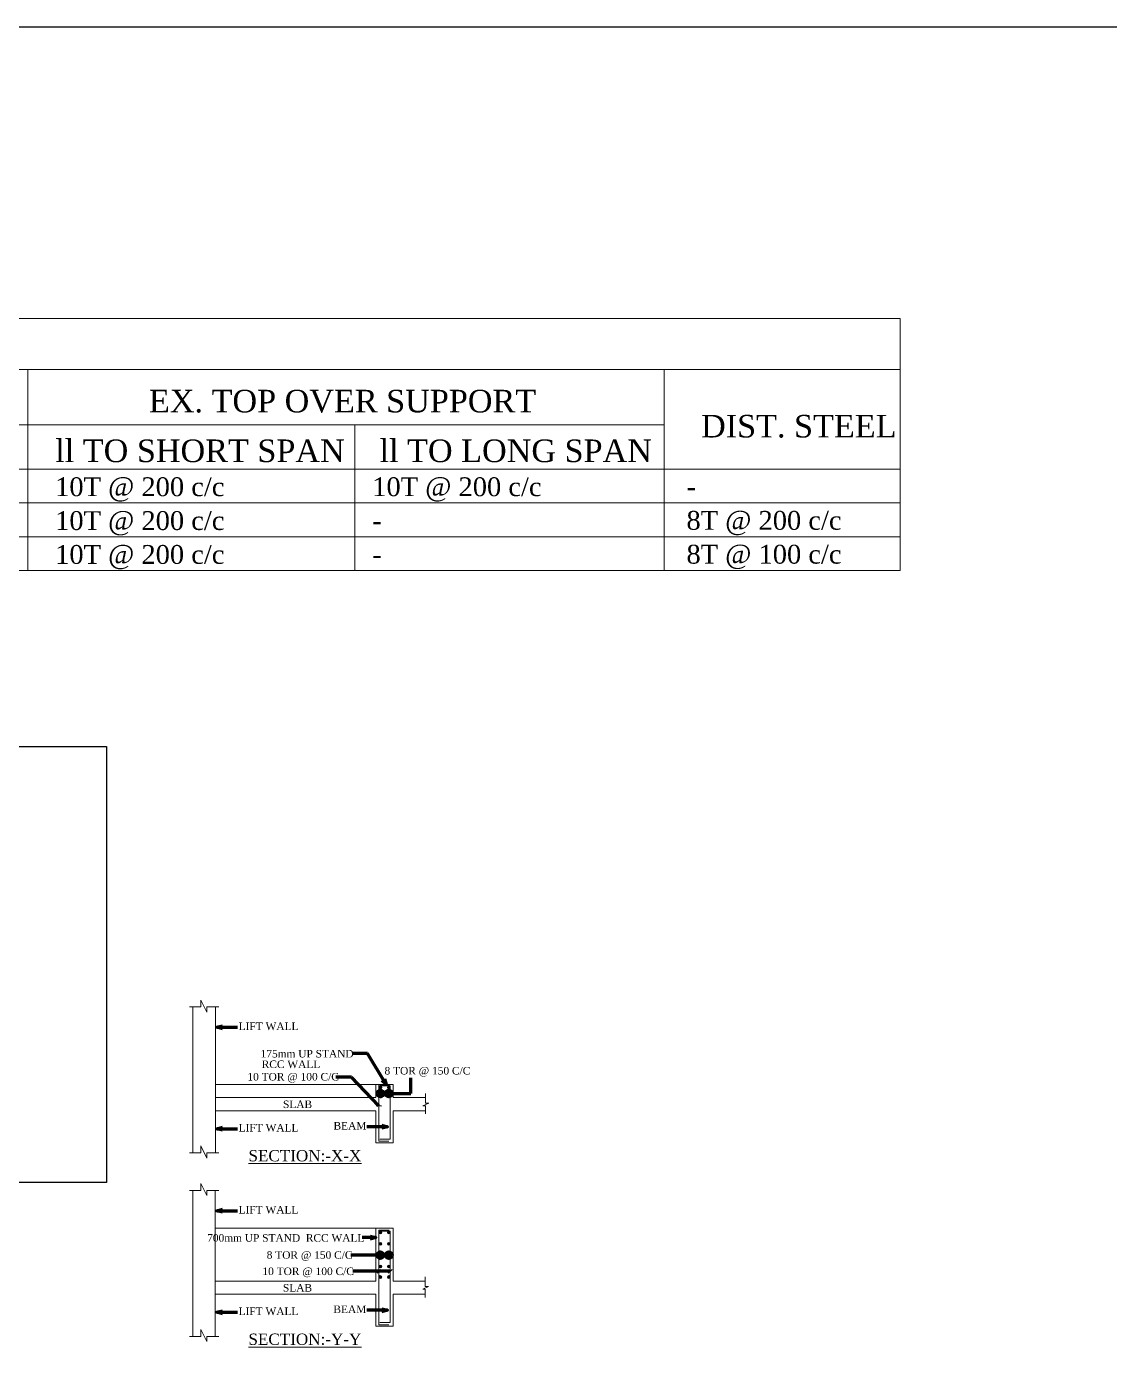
# Model space of a CAD drawing. Header units: millimetres. Extents: x 9787089 to 10042845, y -7706546 to -7623003.
# Drawn here: x 9928431 to 9942792, y -7640715 to -7623003 of the extents above; entities that cross this region are included whole.
import ezdxf

# ---------------------------------------------------------------- set-up
doc = ezdxf.new("R2010")
doc.units = ezdxf.units.MM
doc.header["$LTSCALE"] = 10
for name, color, linetype, lineweight in [('S-SECTION', 5, 'Continuous', 0), ('S-SECTION MARK', 7, 'Continuous', 0), ('S-STEEL', 1, 'Continuous', 15), ('S-STEEL-2', 6, 'Continuous', 0), ('S-TEXT', 7, 'Continuous', 0)]:
    doc.layers.add(name, color=color, linetype=linetype, lineweight=lineweight)
doc.styles.add('ROMANS', font='romans.shx')
doc.styles.add('TEXT', font='times.ttf')
doc.dimstyles.new('WRK', dxfattribs={"dimtxt": 7.511719, "dimasz": 4, "dimexe": 0.18, "dimexo": 0.0625, "dimgap": 1.5, "dimtad": 0, "dimzin": 0, "dimdsep": 46, "dimlunit": 4, "dimtxsty": 'ROMANS', "dimblk": 'OBLIQUE', "dimcen": 0.09, "dimse1": 1, "dimse2": 1, "dimclrt": 256, "dimadec": 0, "dimazin": 0, "dimtfac": 1, "dimtmove": 1, "dimatfit": 3, "dimldrblk": 'OBLIQUE', "dimfxl": 1, "dimtolj": 1, "dimtzin": 0, "dimarcsym": 1})

# ---------------------------------------------------------------- blocks, each defined once
blk = doc.blocks.new('_Oblique')
at = {"color": 0, "linetype": 'ByBlock', "lineweight": -2}
blk.add_line((-0.5, -0.5), (0.5, 0.5), dxfattribs=at)

msp = doc.modelspace()

# ---------------------------------------------------------------- hatches: boundary and pattern name
at = {"layer": 'S-STEEL-2'}
h = msp.add_hatch(color=256, dxfattribs=at)
h.dxf.hatch_style = 1
edge = h.paths.add_edge_path()
edge.add_arc((9933122.7, -7637080.1), 18.5, 180, 540)
h = msp.add_hatch(color=256, dxfattribs=at)
h.dxf.hatch_style = 1
edge = h.paths.add_edge_path()
edge.add_arc((9933235.7, -7637080.1), 18.5, 180, 540)
h = msp.add_hatch(color=256, dxfattribs=at)
h.dxf.hatch_style = 1
edge = h.paths.add_edge_path()
edge.add_arc((9933122.7, -7637160.9), 18.5, 180, 540)
h = msp.add_hatch(color=256, dxfattribs=at)
h.dxf.hatch_style = 1
edge = h.paths.add_edge_path()
edge.add_arc((9933235.7, -7637160.9), 18.5, 180, 540)
h = msp.add_hatch(color=256, dxfattribs=at)
h.dxf.hatch_style = 1
edge = h.paths.add_edge_path()
edge.add_arc((9933121.7, -7639006.5), 18.5, 180, 540)
h = msp.add_hatch(color=256, dxfattribs=at)
h.dxf.hatch_style = 1
edge = h.paths.add_edge_path()
edge.add_arc((9933234.6, -7639006.5), 18.5, 180, 540)
h = msp.add_hatch(color=256, dxfattribs=at)
h.dxf.hatch_style = 1
edge = h.paths.add_edge_path()
edge.add_arc((9933121.7, -7639156.5), 18.5, 180, 540)
h = msp.add_hatch(color=256, dxfattribs=at)
h.dxf.hatch_style = 1
edge = h.paths.add_edge_path()
edge.add_arc((9933234.6, -7639156.5), 18.5, 180, 540)
h = msp.add_hatch(color=256, dxfattribs=at)
h.dxf.hatch_style = 1
edge = h.paths.add_edge_path()
edge.add_arc((9933121.7, -7639306.5), 18.5, 180, 540)
h = msp.add_hatch(color=256, dxfattribs=at)
h.dxf.hatch_style = 1
edge = h.paths.add_edge_path()
edge.add_arc((9933234.6, -7639306.5), 18.5, 180, 540)
h = msp.add_hatch(color=256, dxfattribs=at)
h.dxf.hatch_style = 1
edge = h.paths.add_edge_path()
edge.add_arc((9933121.7, -7639456.5), 18.5, 180, 540)
h = msp.add_hatch(color=256, dxfattribs=at)
h.dxf.hatch_style = 1
edge = h.paths.add_edge_path()
edge.add_arc((9933121.7, -7639596.3), 18.5, 180, 540)
h = msp.add_hatch(color=256, dxfattribs=at)
h.dxf.hatch_style = 1
edge = h.paths.add_edge_path()
edge.add_arc((9933234.6, -7639456.5), 18.5, 180, 540)
h = msp.add_hatch(color=256, dxfattribs=at)
h.dxf.hatch_style = 1
edge = h.paths.add_edge_path()
edge.add_arc((9933234.6, -7639596.3), 18.5, 180, 540)

# ---------------------------------------------------------------- linework, layer by layer
at = {"color": 8}
for points in [[(9787089.2, -7623003.1), (10042844.7, -7623003.1), (10042844.7, -7706545.8), (9787089.2, -7706545.8)], [(9906913.9, -7623003.1), (10042844.7, -7623003.1), (10042844.7, -7706545.8), (9906913.9, -7706545.8)], [(9911968.3, -7632554.1), (9929488, -7632554.1), (9929488, -7638342.9), (9911968.3, -7638342.9)]]:
    msp.add_lwpolyline(points, close=True, dxfattribs=at)
at = {"layer": 'S-SECTION', "ltscale": 30}
for p, q in [((9930634.2, -7637948.2), (9930634.2, -7636012.6)), ((9930934.2, -7637948.2), (9930934.2, -7636012.6)), ((9933064.2, -7637039.3), (9933294.2, -7637039.3)), ((9933294.2, -7637039.3), (9933294.2, -7637214.3)), ((9933064.2, -7637214.3), (9930934.2, -7637214.3)), ((9933719.9, -7637214.3), (9933294.2, -7637214.3)), ((9933064.2, -7637389.3), (9930934.2, -7637389.3)), ((9933294.2, -7637389.3), (9933719.9, -7637389.3)), ((9930633.1, -7640383.6), (9930633.1, -7638448)), ((9930933.1, -7640383.6), (9930933.1, -7638448)), ((9933063.1, -7638949.7), (9933293.1, -7638949.7)), ((9933293.1, -7638949.7), (9933293.1, -7639649.7)), ((9933063.1, -7639649.7), (9930933.1, -7639649.7)), ((9933718.9, -7639649.7), (9933293.1, -7639649.7)), ((9933063.1, -7639824.7), (9930933.1, -7639824.7)), ((9933293.1, -7639824.7), (9933718.9, -7639824.7))]:
    msp.add_line(p, q, dxfattribs=at)
at = {"layer": 'S-SECTION', "color": 8, "ltscale": 30}
for p, q in [((9933064.2, -7637039.3), (9930934.2, -7637039.3)), ((9933063.1, -7638949.7), (9930933.1, -7638949.7))]:
    msp.add_line(p, q, dxfattribs=at)
at = {"layer": 'S-SECTION', "ltscale": 30}
for points in [[(9930592.2, -7636012.6), (9930741.4, -7636012.6), (9930741.4, -7635921.3), (9930819.7, -7636081.1), (9930819.7, -7636012.6), (9930981.5, -7636012.6)], [(9933064.2, -7637214.3), (9933064.2, -7637039.3)], [(9933719.9, -7637159.3), (9933719.9, -7637288.1), (9933763.9, -7637288.1), (9933688, -7637324.3), (9933719.9, -7637324.3), (9933719.9, -7637431.2)], [(9933294.2, -7637389.3), (9933294.2, -7637814.3), (9933064.2, -7637814.3), (9933064.2, -7637389.3)], [(9930592.2, -7637948.2), (9930741.4, -7637948.2), (9930741.4, -7637856.9), (9930819.7, -7638016.8), (9930819.7, -7637948.2), (9930981.5, -7637948.2)], [(9930591.1, -7638448), (9930740.3, -7638448), (9930740.3, -7638356.7), (9930818.7, -7638516.6), (9930818.7, -7638448), (9930980.5, -7638448)], [(9933063.1, -7639649.7), (9933063.1, -7638949.7)], [(9933718.9, -7639594.8), (9933718.9, -7639723.5), (9933762.9, -7639723.5), (9933686.9, -7639759.7), (9933718.9, -7639759.7), (9933718.9, -7639866.6)], [(9933293.1, -7639824.7), (9933293.1, -7640249.7), (9933063.1, -7640249.7), (9933063.1, -7639824.7)], [(9930591.1, -7640383.6), (9930740.3, -7640383.6), (9930740.3, -7640292.3), (9930818.7, -7640452.2), (9930818.7, -7640383.6), (9930980.5, -7640383.6)]]:
    msp.add_lwpolyline(points, dxfattribs=at)
at = {"layer": 'S-STEEL'}
for points in [[(9933242.2, -7637047.4), (9933104.2, -7637047.4), (9933104.2, -7637793.9), (9933234, -7637793.9)], [(9933116.5, -7637764.8), (9933254.2, -7637764.8), (9933254.2, -7637059.9), (9933116.2, -7637059.9)], [(9933241.1, -7638973.8), (9933103.1, -7638973.8), (9933103.1, -7640229.3), (9933232.9, -7640229.3)], [(9933115.5, -7640200.2), (9933253.1, -7640200.2), (9933253.1, -7638986.3), (9933115.2, -7638986.3)]]:
    msp.add_lwpolyline(points, dxfattribs=at)
at = {"layer": 'S-STEEL-2'}
for centre in [(9933122.7, -7637080.1), (9933235.7, -7637080.1), (9933122.7, -7637160.9), (9933235.7, -7637160.9), (9933121.7, -7639006.5), (9933234.6, -7639006.5), (9933121.7, -7639156.5), (9933234.6, -7639156.5), (9933121.7, -7639306.5), (9933234.6, -7639306.5), (9933121.7, -7639456.5), (9933121.7, -7639596.3), (9933234.6, -7639456.5), (9933234.6, -7639596.3)]:
    msp.add_circle(centre, 18.5, dxfattribs=at)
at = {"layer": 'S-TEXT', "ltscale": 50}
for p, q in [((9912121.3, -7626873.8, 0), (9940019.4, -7626873.8, 0)), ((9940019.4, -7626873.8, 0), (9940019.4, -7630221.2, 0)), ((9940019.4, -7626873.8, 0), (9940019.4, -7630221.2, 0)), ((9940019.4, -7627554.4, 0), (9912121.3, -7627554.4, 0)), ((9928445.8, -7627554.4, 0), (9928445.8, -7630221.2, 0)), ((9936886.1, -7630221.2, 0), (9936886.1, -7627554.4, 0)), ((9918283.9, -7628286.7, 0), (9936886.1, -7628286.7, 0)), ((9918307.4, -7628286.7, 0), (9936886.1, -7628286.7, 0)), ((9932781.8, -7630221.2, 0), (9932781.8, -7628286.7, 0)), ((9912121.3, -7628873.4, 0), (9940019.4, -7628873.4, 0)), ((9912121.3, -7629322.6, 0), (9940019.4, -7629322.6, 0)), ((9912121.3, -7629771.9, 0), (9940019.4, -7629771.9, 0)), ((9912121.3, -7630221.2, 0), (9940019.4, -7630221.2, 0))]:
    msp.add_line(p, q, dxfattribs=at)

# ---------------------------------------------------------------- texts
at = {"layer": 'S-TEXT', "ltscale": 50, "style": 'TEXT'}
for s, height, p in [('EX. TOP OVER SUPPORT', 300, (9930052.7, -7628121.8, 0)), ('DIST. STEEL', 300, (9937376.8, -7628454.5, 0)), ('ll TO SHORT SPAN', 300, (9928809.9, -7628781.5, 0)), ('ll TO LONG SPAN', 300, (9933112, -7628781.5, 0)), ('10T @ 200 c/c  ', 250, (9928808.1, -7629233.4, 0)), ('10T @ 200 c/c  ', 250, (9933014.7, -7629233.4, 0)), ('-', 250, (9937183, -7629230.4, 0)), ('10T @ 200 c/c  ', 250, (9928808.1, -7629682.7, 0)), ('8T @ 200 c/c  ', 250, (9937183, -7629679.7, 0)), ('-', 250, (9933014.7, -7629682.7, 0)), ('10T @ 200 c/c  ', 250, (9928808.1, -7630132, 0)), ('-', 250, (9933014.7, -7630132, 0)), ('8T @ 100 c/c  ', 250, (9937183, -7630129, 0))]:
    msp.add_text(s, height=height, dxfattribs=at).set_placement(p)
at = {"layer": 'S-TEXT', "style": 'TEXT'}
for s, p in [('LIFT WALL', (9931243.5, -7636318.3)), ('175mm UP STAND', (9931534, -7636682.6)), (' RCC WALL', (9931511, -7636822.9)), ('10 TOR @ 100 C/C', (9931358.9, -7636988.4)), ('8 TOR @ 150 C/C', (9933178, -7636908.6)), ('SLAB', (9931831.1, -7637354.1)), ('LIFT WALL', (9931243.5, -7637665.2)), ('BEAM', (9932501.2, -7637639.3)), ('LIFT WALL', (9931242.5, -7638753.7)), ('700mm UP STAND  RCC WALL', (9930825.2, -7639127.1)), ('8 TOR @ 150 C/C', (9931614.9, -7639354)), ('10 TOR @ 100 C/C', (9931558.2, -7639570.5)), ('SLAB', (9931830, -7639789.6)), ('LIFT WALL', (9931242.5, -7640100.6)), ('BEAM', (9932500.1, -7640074.7))]:
    msp.add_text(s, height=100, dxfattribs=at).set_placement(p)
at = {"layer": 'S-TEXT', "color": 1, "style": 'TEXT'}
for s, p in [('%%USECTION:-X-X', (9931372.8, -7638061.3)), ('%%USECTION:-Y-Y', (9931372.4, -7640496.7))]:
    msp.add_text(s, height=150, dxfattribs=at).set_placement(p)

# ---------------------------------------------------------------- leaders
at = {"layer": 'S-SECTION MARK'}
for points, override in [([(9930952.1, -7636281), (9931226.2, -7636281)], {"dimasz": 75, "dimclrd": 256, "dimldrblk": 'Open30', "dimlwd": 65535}), ([(9933198.9, -7637041.8), (9932953.8, -7636629), (9932751.7, -7636629)], {"dimasz": 75, "dimclrd": 256, "dimldrblk": 'Open30', "dimlwd": 65535}), ([(9933104.2, -7637322.9), (9932739.8, -7636944.5), (9932532, -7636944.5)], {"dimasz": 50, "dimclrd": 256, "dimlwd": 65535}), ([(9933122.7, -7637160.9), (9933525.8, -7637160.9), (9933525.8, -7636951.4)], {"dimasz": 85, "dimclrd": 256, "dimldrblk": 'DotBlank', "dimlwd": 65535}), ([(9933235.7, -7637160.9), (9933525.8, -7637160.9), (9933525.8, -7636951.4)], {"dimasz": 85, "dimclrd": 256, "dimldrblk": 'DotBlank', "dimlwd": 65535}), ([(9930952.1, -7637627.9), (9931226.2, -7637627.9)], {"dimasz": 75, "dimclrd": 256, "dimldrblk": 'Open30', "dimlwd": 65535}), ([(9933218.5, -7637602), (9932944.5, -7637602)], {"dimasz": 75, "dimclrd": 256, "dimldrblk": 'Open30', "dimlwd": 65535}), ([(9930951.1, -7638716.4), (9931225.1, -7638716.4)], {"dimasz": 75, "dimclrd": 256, "dimldrblk": 'Open30', "dimlwd": 65535}), ([(9933063.1, -7639072.8), (9932879.1, -7639072.8)], {"dimasz": 75, "dimclrd": 256, "dimldrblk": 'Open30', "dimlwd": 65535}), ([(9933234.6, -7639306.5), (9932731.7, -7639306.5)], {"dimasz": 85, "dimclrd": 256, "dimldrblk": 'DotBlank', "dimlwd": 65535}), ([(9933121.7, -7639306.5), (9932731.7, -7639306.5)], {"dimasz": 85, "dimclrd": 256, "dimldrblk": 'DotBlank', "dimlwd": 65535}), ([(9933253.1, -7639519.5), (9932755.7, -7639519.5)], {"dimasz": 50, "dimclrd": 256, "dimlwd": 65535}), ([(9933103.1, -7639519.5), (9932755.7, -7639519.5)], {"dimasz": 50, "dimclrd": 256, "dimlwd": 65535}), ([(9930951.1, -7640063.3), (9931225.1, -7640063.3)], {"dimasz": 75, "dimclrd": 256, "dimldrblk": 'Open30', "dimlwd": 65535}), ([(9933217.5, -7640037.4), (9932943.4, -7640037.4)], {"dimasz": 75, "dimclrd": 256, "dimldrblk": 'Open30', "dimlwd": 65535})]:
    msp.add_leader(points, dimstyle='WRK', override=override, dxfattribs=at)

doc.saveas('drawing.dxf')
